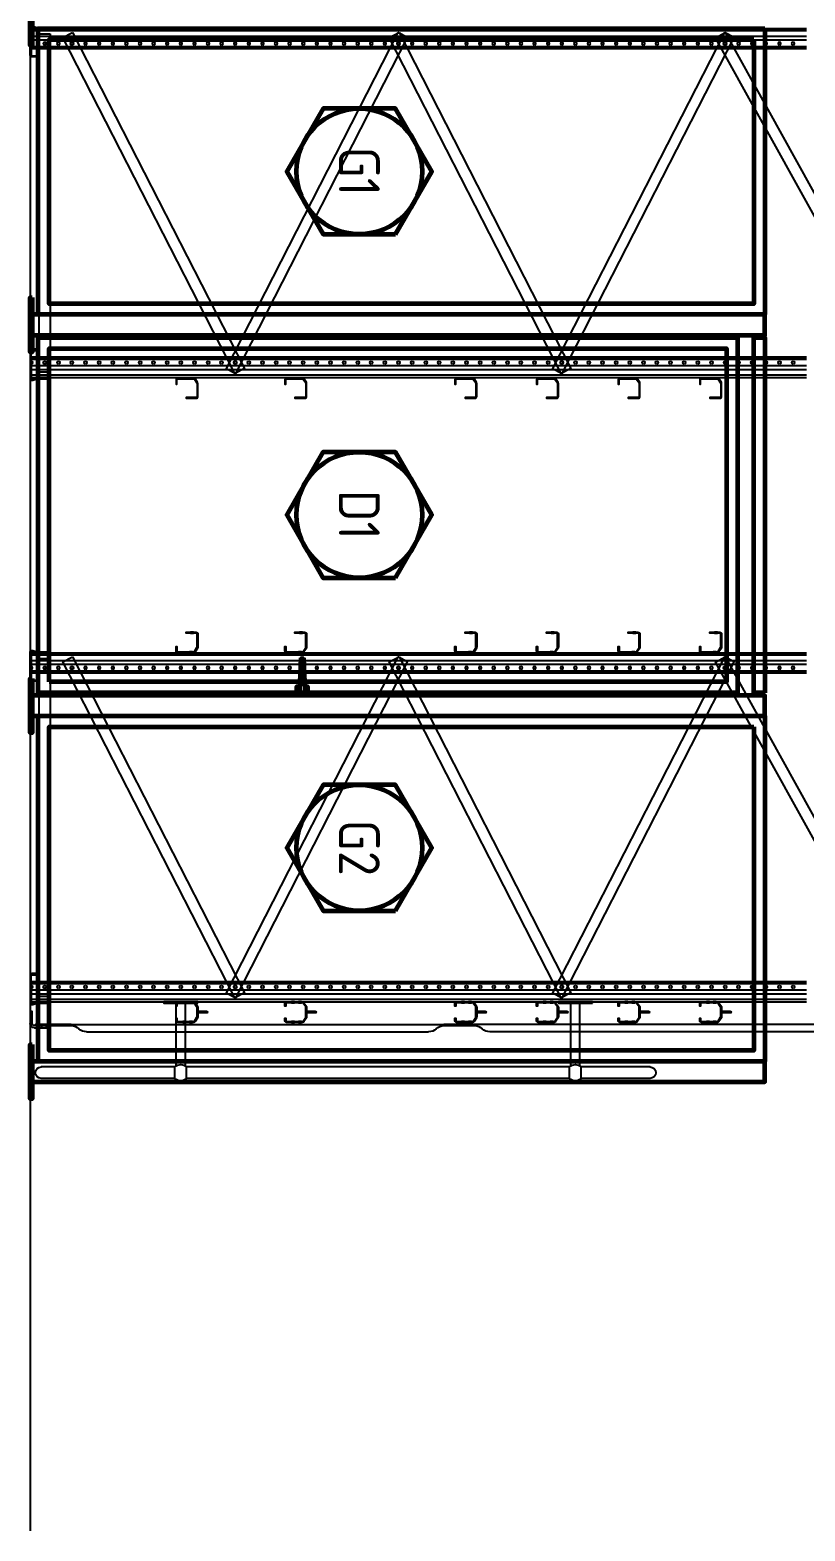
# Model space of a CAD drawing. Header units: millimetres. Extents: x -511490 to -68792, y -77452 to 318982.
# Drawn here: x -511490 to -508642, y -998 to 4520 of the extents above; entities that cross this region are included whole.
import ezdxf

# ---------------------------------------------------------------- set-up
doc = ezdxf.new("R2010")
doc.units = ezdxf.units.MM
for name, color, linetype, lineweight in [('Dims', 7, 'Continuous', 50), ('Fencing', 62, 'Continuous', 60), ('Multishuttle Phantom', 8, 'Continuous', 25)]:
    doc.layers.add(name, color=color, linetype=linetype, lineweight=lineweight)
doc.layers.add('P05529 MS Rack Elevation$0$Racking', color=8, linetype='Continuous')
doc.styles.get("Standard").update_dxf_attribs({"font": 'ISOCP.SHX'})

# ---------------------------------------------------------------- blocks, each defined once
blk = doc.blocks.new('Fence Ground Floor Maint End')
at = {"layer": 'Fencing'}
for p, q in [((-510495, 2212.1), (-510500, 2092.4)), ((-510485, 2212.1), (-510480, 2092.4))]:
    blk.add_line(p, q, dxfattribs=at)
for points in [[(-511482, 4662.5), (-511482, 4462.5), (-511490, 4462.5), (-511490, 4662.5)], [(-508790, 4525), (-508790, 3473.5), (-511460, 3473.5), (-511460, 4525)], [(-508830, 4485), (-508830, 3513.5), (-511420, 3513.5), (-511420, 4485)], [(-510146.7, 3768.8), (-510013.3, 3999.8), (-510146.7, 4230.8), (-510413.4, 4230.8), (-510546.8, 3999.8), (-510413.4, 3768.8)], [(-511482.2, 3536), (-511482.2, 3336), (-511490.2, 3336), (-511490.2, 3536)], [(-511460, 2083.5), (-511460, 3389.7), (-508890, 3389.7), (-508890, 2083.5)], [(-508790, 2083.5), (-508830, 2083.5), (-508830, 3389.7), (-508790, 3389.7)], [(-511420, 2123.5), (-511420, 3348.5), (-508930, 3348.5), (-508930, 2123.5)], [(-510146.8, 2506.4), (-510013.5, 2737.3), (-510146.8, 2968.3), (-510413.6, 2968.3), (-510546.9, 2737.3), (-510413.6, 2506.4)], [(-511482, 2136), (-511482, 1936), (-511490, 1936), (-511490, 2136)], [(-508790, 1998.5), (-508790, 728.5), (-511460, 728.5), (-511460, 1998.5)], [(-508830, 1958.5), (-508830, 768.5), (-511420, 768.5), (-511420, 1958.5)], [(-510146.7, 1282.5), (-510013.3, 1513.5), (-510146.7, 1744.5), (-510413.4, 1744.5), (-510546.8, 1513.5), (-510413.4, 1282.5)], [(-511482, 791), (-511482, 591), (-511490, 591), (-511490, 791)]]:
    blk.add_lwpolyline(points, close=True, dxfattribs=at)
for points in [[(-511482, 3398.5), (-508790, 3398.5), (-508790, 3473.5), (-511482, 3473.5)], [(-510480.6, 2106.9), (-510470, 2106.9), (-510470, 2076.9), (-510510, 2076.9), (-510510, 2106.9), (-510499.4, 2106.9)], [(-511482, 1998.5), (-508790, 1998.5), (-508790, 2073.5), (-511482, 2073.5)], [(-511482, 653.5), (-508790, 653.5), (-508790, 728.5), (-511482, 728.5)]]:
    blk.add_lwpolyline(points, dxfattribs=at)
for centre in [(-510280, 3999.8), (-510280.2, 2737.3), (-510280, 1513.5)]:
    blk.add_circle(centre, 231, dxfattribs=at)
for centre, radius, start, end in [((-510490, 2204.9), 5, 2.388, 177.612), ((-510490, 2091.9), 10, 177.612, 2.388)]:
    blk.add_arc(centre, radius, start, end, dxfattribs=at)
at = {"layer": 'Fencing', "char_height": 150, "attachment_point": 5, "rotation": 270}
for s, insert in [('G1', (-510280, 3999.8)), ('D1', (-510280.2, 2737.3)), ('G2', (-510280, 1513.5))]:
    blk.add_mtext_dynamic_manual_height_columns(s, width=413.257, gutter_width=12.5, heights=[0], dxfattribs=dict(at, insert=insert))
blk = doc.blocks.new('*U30')
for points in [[(15971, 19, 0.414214), (15965, 25), (15916.1, 25, 0.142766), (15912.9, 24.1), (15898.8, 15.1, 0.256291), (15896, 10), (15896, -49, 0.414214), (15902, -55), (15918.6, -55), (15918.6, -52), (15902, -52, -0.414214), (15899, -49), (15899, 10, -0.256291), (15900.4, 12.5), (15914.5, 21.5, -0.142766), (15916.1, 22), (15965, 22, -0.414214), (15968, 19), (15968, -18), (15971, -18)], [(16831, 19, -0.414214), (16837, 25), (16885.9, 25, -0.142766), (16889.1, 24.1), (16903.2, 15.1, -0.256291), (16906, 10), (16906, -49, -0.414214), (16900, -55), (16883.4, -55), (16883.4, -52), (16900, -52, 0.414214), (16903, -49), (16903, 10, 0.256291), (16901.6, 12.5), (16887.5, 21.5, 0.142766), (16885.9, 22), (16837, 22, 0.414214), (16834, 19), (16834, -18), (16831, -18)], [(18196, -52), (18205.4, -52), (18205.4, -55), (18196, -55, -0.414214), (18190, -49), (18190, 10, -0.256291), (18192.8, 15.1), (18206.9, 24.1, -0.142766), (18210.1, 25), (18244.9, 25, -0.142766), (18248.1, 24.1), (18262.2, 15.1, -0.256291), (18265, 10), (18265, -49, -0.414214), (18259, -55), (18249.6, -55), (18249.6, -52), (18259, -52, 0.414214), (18262, -49), (18262, 10, 0.256291), (18260.6, 12.5), (18246.5, 21.5, 0.142766), (18244.9, 22), (18210.1, 22, 0.142766), (18208.5, 21.5), (18194.4, 12.5, 0.256291), (18193, 10), (18193, -49, 0.414214)]]:
    blk.add_lwpolyline(points, format="xyb", close=True)
for points in [[(15896, 5.5), (15899, 5.5), (15899, -5.5), (15896, -5.5)], [(15968, 9.5), (15971, 9.5), (15971, -1.5), (15968, -1.5)], [(16834, 9.5), (16831, 9.5), (16831, -1.5), (16834, -1.5)], [(16906, 5.5), (16903, 5.5), (16903, -5.5), (16906, -5.5)], [(18193, 5.5), (18190, 5.5), (18190, -5.5), (18193, -5.5)], [(18233, 25), (18222, 25), (18222, 22), (18233, 22)], [(18265, 5.5), (18262, 5.5), (18262, -5.5), (18265, -5.5)], [(18193, -19.5), (18190, -19.5), (18190, -30.5), (18193, -30.5)], [(18265, -19.5), (18262, -19.5), (18262, -30.5), (18265, -30.5)]]:
    blk.add_lwpolyline(points, close=True)
blk = doc.blocks.new('*U42')
for p, q in [((0, 3084.5), (4, 3084.5)), ((0, 3073.5), (4, 3073.5)), ((4, 2965.1), (4, 1596.3)), ((-22.9, 2909.1), (-22.9, 1652.4)), ((0, 1545.2), (4, 1545.2)), ((0, 1534.2), (4, 1534.2)), ((4, 113.9), (4, 1483.2)), ((-22.9, 169.9), (-22.9, 1427.1)), ((0, 5.5), (4, 5.5)), ((0, -5.5), (4, -5.5))]:
    blk.add_line(p, q)
for points in [[(4, 2965.1), (4, 3097.1), (0, 3097.1), (0, 2965.1), (4, 2965.1)], [(4, 113.9), (4, -18.1), (0, -18.1), (0, 113.9), (4, 113.9)]]:
    blk.add_lwpolyline(points)
blk.add_lwpolyline([(4, 1483.2), (0, 1483.2), (0, 1596.3), (4, 1596.3)], close=True)
for centre, start, end in [((17.1, 2909.1), 135.5409, 180), ((-40, 2965.1), 315.5409, 0), ((17.1, 1652.4), 180, 224.4591), ((-40, 1596.3), 0, 44.4591), ((17.1, 1427.1), 135.5409, 180), ((-40, 1483.2), 315.5409, 0), ((17.1, 169.9), 180, 224.4591), ((-40, 113.9), 0, 44.4591)]:
    blk.add_arc(centre, 40, start, end)
blk = doc.blocks.new('P05529 MS Rack Elevation$0$BRACE BASEPLATE SIDE')
for points in [[(-33, 16), (-33, 60), (-25, 60), (-25, 16)], [(-17, 8), (27, 8), (27, 0), (-17, 0)]]:
    blk.add_lwpolyline(points)
for points in [[(-33, 43.5), (-25, 43.5), (-25, 31.5), (-33, 31.5)], [(-9, 8), (9, 8), (9, 0), (-9, 0)]]:
    blk.add_lwpolyline(points, close=True)
for radius in [16, 8]:
    blk.add_arc((-17, 16), radius, 180, 270)
blk = doc.blocks.new('P05529 MS Rack Elevation$0$Xref MS Rack Section$0$chain-link fence sect')
at = {"color": 0}
for p, q in [((797266.6, 402733.3, 0), (797266.6, 402480, 0)), ((797309, 402733.3, 0), (797309, 402480)), ((797266.6, 402437.5, 0), (797266.6, 401029.8, 0)), ((797309, 402437.5), (797309, 401029.8, 0)), ((797312.6, 402475.6, 0), (797542.8, 402475.6)), ((797312.6, 402441.9, 0), (797542.8, 402441.9)), ((797312.6, 401025.4, 0), (797542.8, 401025.4, 0)), ((797266.6, 400987.3, 0), (797266.6, 400495.7, 0)), ((797309, 400987.3, 0), (797309, 400495.7, 0)), ((797312.6, 400991.7, 0), (797542.8, 400991.7, 0))]:
    blk.add_line(p, q, dxfattribs=at)
for p, q in [((797266.6, 402480, 0), (797309, 402480)), ((797266.6, 402437.5, 0), (797309, 402437.5)), ((797266.6, 401029.8, 0), (797309, 401029.8, 0)), ((797266.6, 400987.3, 0), (797309, 400987.3, 0))]:
    blk.add_line(p, q)
at = {"elevation": 0}
for points in [[(797542.8, 402521.2), (797547.8, 402521.2), (797547.8, 402396.2), (797542.8, 402396.2)], [(797542.8, 402502.2), (797547.8, 402502.2), (797547.8, 402490.2), (797542.8, 402490.2)], [(797542.8, 402415.2), (797547.8, 402415.2), (797547.8, 402427.2), (797542.8, 402427.2)], [(797542.8, 401071), (797547.8, 401071), (797547.8, 400946), (797542.8, 400946)], [(797542.8, 401052), (797547.8, 401052), (797547.8, 401040), (797542.8, 401040)], [(797542.8, 400965), (797547.8, 400965), (797547.8, 400977), (797542.8, 400977)]]:
    blk.add_lwpolyline(points, close=True, dxfattribs=at)
for centre, start, end in [((797287.8, 402733.3, 0), 0, 180), ((797287.8, 400495.7, 0), 180, 0)]:
    blk.add_arc(centre, 21.2, start, end)
at = {"color": 0}
for centre, start, end in [((797287.8, 402458.7, 0), 134.9643, 225.0357), ((797287.8, 402458.7, 0), 314.9643, 45.0357), ((797287.8, 401008.5, 0), 134.9643, 225.0357), ((797287.8, 401008.5, 0), 314.9643, 45.0357)]:
    blk.add_arc(centre, 30, start, end, dxfattribs=at)
blk = doc.blocks.new('P05529 MS Rack Elevation$0$Backstops')
at = {"layer": 'P05529 MS Rack Elevation$0$Racking'}
blk.add_lwpolyline([(0, -18261.85), (31.85, -18261.85, -1), (31.85, -18268.15), (0, -18268.15)], format="xyb", dxfattribs=at)
blk = doc.blocks.new('P05529 MS Rack Elevation$1$BRACE BASEPLATE SIDE')
for points in [[(-33, 16), (-33, 60), (-25, 60), (-25, 16)], [(-17, 8), (27, 8), (27, 0), (-17, 0)]]:
    blk.add_lwpolyline(points)
for points in [[(-33, 43.5), (-25, 43.5), (-25, 31.5), (-33, 31.5)], [(-9, 8), (9, 8), (9, 0), (-9, 0)]]:
    blk.add_lwpolyline(points, close=True)
for radius in [16, 8]:
    blk.add_arc((-17, 16), radius, 180, 270)
blk = doc.blocks.new('P05529 MS Rack Elevation$1$Xref MS Rack Section$0$chain-link fence sect')
at = {"color": 0}
for p, q in [((797266.6, 402733.3, 0), (797266.6, 402480, 0)), ((797309, 402733.3, 0), (797309, 402480)), ((797266.6, 402437.5, 0), (797266.6, 401029.8, 0)), ((797309, 402437.5), (797309, 401029.8, 0)), ((797312.6, 402475.6, 0), (797542.8, 402475.6)), ((797312.6, 402441.9, 0), (797542.8, 402441.9)), ((797312.6, 401025.4, 0), (797542.8, 401025.4, 0)), ((797266.6, 400987.3, 0), (797266.6, 400495.7, 0)), ((797309, 400987.3, 0), (797309, 400495.7, 0)), ((797312.6, 400991.7, 0), (797542.8, 400991.7, 0))]:
    blk.add_line(p, q, dxfattribs=at)
for p, q in [((797266.6, 402480, 0), (797309, 402480)), ((797266.6, 402437.5, 0), (797309, 402437.5)), ((797266.6, 401029.8, 0), (797309, 401029.8, 0)), ((797266.6, 400987.3, 0), (797309, 400987.3, 0))]:
    blk.add_line(p, q)
at = {"elevation": 0}
for points in [[(797542.8, 402521.2), (797547.8, 402521.2), (797547.8, 402396.2), (797542.8, 402396.2)], [(797542.8, 402502.2), (797547.8, 402502.2), (797547.8, 402490.2), (797542.8, 402490.2)], [(797542.8, 402415.2), (797547.8, 402415.2), (797547.8, 402427.2), (797542.8, 402427.2)], [(797542.8, 401071), (797547.8, 401071), (797547.8, 400946), (797542.8, 400946)], [(797542.8, 401052), (797547.8, 401052), (797547.8, 401040), (797542.8, 401040)], [(797542.8, 400965), (797547.8, 400965), (797547.8, 400977), (797542.8, 400977)]]:
    blk.add_lwpolyline(points, close=True, dxfattribs=at)
for centre, start, end in [((797287.8, 402733.3, 0), 0, 180), ((797287.8, 400495.7, 0), 180, 0)]:
    blk.add_arc(centre, 21.2, start, end)
at = {"color": 0}
for centre, start, end in [((797287.8, 402458.7, 0), 134.9643, 225.0357), ((797287.8, 402458.7, 0), 314.9643, 45.0357), ((797287.8, 401008.5, 0), 134.9643, 225.0357), ((797287.8, 401008.5, 0), 314.9643, 45.0357)]:
    blk.add_arc(centre, 30, start, end, dxfattribs=at)
blk = doc.blocks.new('*U48')
blk.add_lwpolyline([(104, 4, -0.414214), (96, -4), (-1.3, -4, -0.513809), (-8.9, 6.6), (-4.2, 20.4, 0.082118), (-4, 21.7), (-4, 56), (0, 56), (0, 21.7, -0.082118), (-0.4, 19.1), (-5.1, 5.3, 0.513809), (-1.3, 0), (0, 0), (96, 0, 0.414214), (100, 4), (100, 26), (104, 26)], format="xyb", close=True)
for points in [[(-4, 43.5), (0, 43.5), (0, 31.5), (-4, 31.5)], [(16, 0), (34, 0), (34, -4), (16, -4)]]:
    blk.add_lwpolyline(points, close=True)
blk = doc.blocks.new('*U55')
blk.add_lwpolyline([(-35, 20), (1208, 20), (1208, -20), (-35, -20)], close=True)
for centre in [(0, 0), (1173, 0)]:
    blk.add_circle(centre, 5.5)
blk = doc.blocks.new('*U59')
for p, q in [((0, 2800), (0, 2850)), ((8.4, 2850), (8.4, 2800)), ((28.65, 2850), (28.65, 2800)), ((43.13, 2850), (43.13, 2800)), ((67.1, 2850), (67.1, 2800)), ((72.1, 2850), (72.1, 2800)), ((74.5, 2850), (74.5, 2800)), ((0, 2750), (0, 2800)), ((8.4, 2800), (8.4, 2750)), ((28.65, 2800), (28.65, 2750)), ((43.13, 2800), (43.13, 2750)), ((67.1, 2800), (67.1, 2750)), ((72.1, 2800), (72.1, 2750)), ((74.5, 2800), (74.5, 2750)), ((0, 2700), (0, 2750)), ((8.4, 2750), (8.4, 2700)), ((28.65, 2750), (28.65, 2700)), ((43.13, 2750), (43.13, 2700)), ((67.1, 2750), (67.1, 2700)), ((72.1, 2750), (72.1, 2700)), ((74.5, 2750), (74.5, 2700)), ((0, 2650), (0, 2700)), ((0, 2600), (0, 2650)), ((8.4, 2700), (8.4, 2650)), ((8.4, 2650), (8.4, 2600)), ((28.65, 2700), (28.65, 2650)), ((28.65, 2650), (28.65, 2600)), ((43.13, 2700), (43.13, 2650)), ((43.13, 2650), (43.13, 2600)), ((67.1, 2700), (67.1, 2650)), ((67.1, 2650), (67.1, 2600)), ((72.1, 2700), (72.1, 2650)), ((72.1, 2650), (72.1, 2600)), ((74.5, 2700), (74.5, 2650)), ((74.5, 2650), (74.5, 2600)), ((0, 2550), (0, 2600)), ((8.4, 2600), (8.4, 2550)), ((28.65, 2600), (28.65, 2550)), ((43.13, 2600), (43.13, 2550)), ((67.1, 2600), (67.1, 2550)), ((72.1, 2600), (72.1, 2550)), ((74.5, 2600), (74.5, 2550)), ((0, 2500), (0, 2550)), ((8.4, 2550), (8.4, 2500)), ((28.65, 2550), (28.65, 2500)), ((43.13, 2550), (43.13, 2500)), ((67.1, 2550), (67.1, 2500)), ((72.1, 2550), (72.1, 2500)), ((74.5, 2550), (74.5, 2500)), ((0, 2450), (0, 2500)), ((8.4, 2500), (8.4, 2450)), ((28.65, 2500), (28.65, 2450)), ((43.13, 2500), (43.13, 2450)), ((67.1, 2500), (67.1, 2450)), ((72.1, 2500), (72.1, 2450)), ((74.5, 2500), (74.5, 2450)), ((0, 2400), (0, 2450)), ((8.4, 2450), (8.4, 2400)), ((28.65, 2450), (28.65, 2400)), ((43.13, 2450), (43.13, 2400)), ((67.1, 2450), (67.1, 2400)), ((72.1, 2450), (72.1, 2400)), ((74.5, 2450), (74.5, 2400)), ((0, 2350), (0, 2400)), ((8.4, 2400), (8.4, 2350)), ((28.65, 2400), (28.65, 2350)), ((43.13, 2400), (43.13, 2350)), ((67.1, 2400), (67.1, 2350)), ((72.1, 2400), (72.1, 2350)), ((74.5, 2400), (74.5, 2350)), ((0, 2300), (0, 2350)), ((8.4, 2350), (8.4, 2300)), ((28.65, 2350), (28.65, 2300)), ((43.13, 2350), (43.13, 2300)), ((67.1, 2350), (67.1, 2300)), ((72.1, 2350), (72.1, 2300)), ((74.5, 2350), (74.5, 2300)), ((0, 2250), (0, 2300)), ((8.4, 2300), (8.4, 2250)), ((28.65, 2300), (28.65, 2250)), ((43.13, 2300), (43.13, 2250)), ((67.1, 2300), (67.1, 2250)), ((72.1, 2300), (72.1, 2250)), ((74.5, 2300), (74.5, 2250)), ((0, 2200), (0, 2250)), ((8.4, 2250), (8.4, 2200)), ((28.65, 2250), (28.65, 2200)), ((43.13, 2250), (43.13, 2200)), ((67.1, 2250), (67.1, 2200)), ((72.1, 2250), (72.1, 2200)), ((74.5, 2250), (74.5, 2200)), ((0, 2150), (0, 2200)), ((8.4, 2200), (8.4, 2150)), ((28.65, 2200), (28.65, 2150)), ((43.13, 2200), (43.13, 2150)), ((67.1, 2200), (67.1, 2150)), ((72.1, 2200), (72.1, 2150)), ((74.5, 2200), (74.5, 2150)), ((0, 2100), (0, 2150)), ((0, 2050), (0, 2100)), ((8.4, 2150), (8.4, 2100)), ((8.4, 2100), (8.4, 2050)), ((28.65, 2150), (28.65, 2100)), ((28.65, 2100), (28.65, 2050)), ((43.13, 2150), (43.13, 2100)), ((43.13, 2100), (43.13, 2050)), ((67.1, 2150), (67.1, 2100)), ((67.1, 2100), (67.1, 2050)), ((72.1, 2150), (72.1, 2100)), ((72.1, 2100), (72.1, 2050)), ((74.5, 2150), (74.5, 2100)), ((74.5, 2100), (74.5, 2050)), ((0, 2000), (0, 2050)), ((8.4, 2050), (8.4, 2000)), ((28.65, 2050), (28.65, 2000)), ((43.13, 2050), (43.13, 2000)), ((67.1, 2050), (67.1, 2000)), ((72.1, 2050), (72.1, 2000)), ((74.5, 2050), (74.5, 2000)), ((0, 1950), (0, 2000)), ((8.4, 2000), (8.4, 1950)), ((28.65, 2000), (28.65, 1950)), ((43.13, 2000), (43.13, 1950)), ((67.1, 2000), (67.1, 1950)), ((72.1, 2000), (72.1, 1950)), ((74.5, 2000), (74.5, 1950)), ((0, 1900), (0, 1950)), ((8.4, 1950), (8.4, 1900)), ((28.65, 1950), (28.65, 1900)), ((43.13, 1950), (43.13, 1900)), ((67.1, 1950), (67.1, 1900)), ((72.1, 1950), (72.1, 1900)), ((74.5, 1950), (74.5, 1900)), ((0, 1850), (0, 1900)), ((8.4, 1900), (8.4, 1850)), ((28.65, 1900), (28.65, 1850)), ((43.13, 1900), (43.13, 1850)), ((67.1, 1900), (67.1, 1850)), ((72.1, 1900), (72.1, 1850)), ((74.5, 1900), (74.5, 1850)), ((0, 1800), (0, 1850)), ((8.4, 1850), (8.4, 1800)), ((28.65, 1850), (28.65, 1800)), ((43.13, 1850), (43.13, 1800)), ((67.1, 1850), (67.1, 1800)), ((72.1, 1850), (72.1, 1800)), ((74.5, 1850), (74.5, 1800)), ((0, 1750), (0, 1800)), ((8.4, 1800), (8.4, 1750)), ((28.65, 1800), (28.65, 1750)), ((43.13, 1800), (43.13, 1750)), ((67.1, 1800), (67.1, 1750)), ((72.1, 1800), (72.1, 1750)), ((74.5, 1800), (74.5, 1750)), ((0, 1700), (0, 1750)), ((8.4, 1750), (8.4, 1700)), ((28.65, 1750), (28.65, 1700)), ((43.13, 1750), (43.13, 1700)), ((67.1, 1750), (67.1, 1700)), ((72.1, 1750), (72.1, 1700)), ((74.5, 1750), (74.5, 1700)), ((0, 1650), (0, 1700)), ((8.4, 1700), (8.4, 1650)), ((28.65, 1700), (28.65, 1650)), ((43.13, 1700), (43.13, 1650)), ((67.1, 1700), (67.1, 1650)), ((72.1, 1700), (72.1, 1650)), ((74.5, 1700), (74.5, 1650)), ((0, 1600), (0, 1650)), ((8.4, 1650), (8.4, 1600)), ((28.65, 1650), (28.65, 1600)), ((43.13, 1650), (43.13, 1600)), ((67.1, 1650), (67.1, 1600)), ((72.1, 1650), (72.1, 1600)), ((74.5, 1650), (74.5, 1600)), ((0, 1550), (0, 1600)), ((0, 1500), (0, 1550)), ((8.4, 1600), (8.4, 1550)), ((8.4, 1550), (8.4, 1500)), ((28.65, 1600), (28.65, 1550)), ((28.65, 1550), (28.65, 1500)), ((43.13, 1600), (43.13, 1550)), ((43.13, 1550), (43.13, 1500)), ((67.1, 1600), (67.1, 1550)), ((67.1, 1550), (67.1, 1500)), ((72.1, 1600), (72.1, 1550)), ((72.1, 1550), (72.1, 1500)), ((74.5, 1600), (74.5, 1550)), ((74.5, 1550), (74.5, 1500)), ((0, 1450), (0, 1500)), ((8.4, 1500), (8.4, 1450)), ((28.65, 1500), (28.65, 1450)), ((43.13, 1500), (43.13, 1450)), ((67.1, 1500), (67.1, 1450)), ((72.1, 1500), (72.1, 1450)), ((74.5, 1500), (74.5, 1450)), ((0, 1400), (0, 1450)), ((8.4, 1450), (8.4, 1400)), ((28.65, 1450), (28.65, 1400)), ((43.13, 1450), (43.13, 1400)), ((67.1, 1450), (67.1, 1400)), ((72.1, 1450), (72.1, 1400)), ((74.5, 1450), (74.5, 1400)), ((0, 1350), (0, 1400)), ((8.4, 1400), (8.4, 1350)), ((28.65, 1400), (28.65, 1350)), ((43.13, 1400), (43.13, 1350)), ((67.1, 1400), (67.1, 1350)), ((72.1, 1400), (72.1, 1350)), ((74.5, 1400), (74.5, 1350)), ((0, 1300), (0, 1350)), ((8.4, 1350), (8.4, 1300)), ((28.65, 1350), (28.65, 1300)), ((43.13, 1350), (43.13, 1300)), ((67.1, 1350), (67.1, 1300)), ((72.1, 1350), (72.1, 1300)), ((74.5, 1350), (74.5, 1300)), ((0, 1250), (0, 1300)), ((8.4, 1300), (8.4, 1250)), ((28.65, 1300), (28.65, 1250)), ((43.13, 1300), (43.13, 1250)), ((67.1, 1300), (67.1, 1250)), ((72.1, 1300), (72.1, 1250)), ((74.5, 1300), (74.5, 1250)), ((0, 1200), (0, 1250)), ((8.4, 1250), (8.4, 1200)), ((28.65, 1250), (28.65, 1200)), ((43.13, 1250), (43.13, 1200)), ((67.1, 1250), (67.1, 1200)), ((72.1, 1250), (72.1, 1200)), ((74.5, 1250), (74.5, 1200)), ((0, 1150), (0, 1200)), ((8.4, 1200), (8.4, 1150)), ((28.65, 1200), (28.65, 1150)), ((43.13, 1200), (43.13, 1150)), ((67.1, 1200), (67.1, 1150)), ((72.1, 1200), (72.1, 1150)), ((74.5, 1200), (74.5, 1150)), ((0, 1100), (0, 1150)), ((8.4, 1150), (8.4, 1100)), ((28.65, 1150), (28.65, 1100)), ((43.13, 1150), (43.13, 1100)), ((67.1, 1150), (67.1, 1100)), ((72.1, 1150), (72.1, 1100)), ((74.5, 1150), (74.5, 1100)), ((0, 1050), (0, 1100)), ((0, 1000), (0, 1050)), ((8.4, 1100), (8.4, 1050)), ((8.4, 1050), (8.4, 1000)), ((28.65, 1100), (28.65, 1050)), ((28.65, 1050), (28.65, 1000)), ((43.13, 1100), (43.13, 1050)), ((43.13, 1050), (43.13, 1000)), ((67.1, 1100), (67.1, 1050)), ((67.1, 1050), (67.1, 1000)), ((72.1, 1100), (72.1, 1050)), ((72.1, 1050), (72.1, 1000)), ((74.5, 1100), (74.5, 1050)), ((74.5, 1050), (74.5, 1000)), ((0, 950), (0, 1000)), ((8.4, 1000), (8.4, 950)), ((28.65, 1000), (28.65, 950)), ((43.13, 1000), (43.13, 950)), ((67.1, 1000), (67.1, 950)), ((72.1, 1000), (72.1, 950)), ((74.5, 1000), (74.5, 950)), ((0, 900), (0, 950)), ((8.4, 950), (8.4, 900)), ((28.65, 950), (28.65, 900)), ((43.13, 950), (43.13, 900)), ((67.1, 950), (67.1, 900)), ((72.1, 950), (72.1, 900)), ((74.5, 950), (74.5, 900)), ((0, 850), (0, 900)), ((8.4, 900), (8.4, 850)), ((28.65, 900), (28.65, 850)), ((43.13, 900), (43.13, 850)), ((67.1, 900), (67.1, 850)), ((72.1, 900), (72.1, 850)), ((74.5, 900), (74.5, 850)), ((0, 800), (0, 850)), ((8.4, 850), (8.4, 800)), ((28.65, 850), (28.65, 800)), ((43.13, 850), (43.13, 800)), ((67.1, 850), (67.1, 800)), ((72.1, 850), (72.1, 800)), ((74.5, 850), (74.5, 800)), ((0, 750), (0, 800)), ((8.4, 800), (8.4, 750)), ((28.65, 800), (28.65, 750)), ((43.13, 800), (43.13, 750)), ((67.1, 800), (67.1, 750)), ((72.1, 800), (72.1, 750)), ((74.5, 800), (74.5, 750)), ((0, 700), (0, 750)), ((8.4, 750), (8.4, 700)), ((28.65, 750), (28.65, 700)), ((43.13, 750), (43.13, 700)), ((67.1, 750), (67.1, 700)), ((72.1, 750), (72.1, 700)), ((74.5, 750), (74.5, 700)), ((0, 650), (0, 700)), ((8.4, 700), (8.4, 650)), ((28.65, 700), (28.65, 650)), ((43.13, 700), (43.13, 650)), ((67.1, 700), (67.1, 650)), ((72.1, 700), (72.1, 650)), ((74.5, 700), (74.5, 650)), ((0, 600), (0, 650)), ((8.4, 650), (8.4, 600)), ((28.65, 650), (28.65, 600)), ((43.13, 650), (43.13, 600)), ((67.1, 650), (67.1, 600)), ((72.1, 650), (72.1, 600)), ((74.5, 650), (74.5, 600)), ((0, 550), (0, 600)), ((8.4, 600), (8.4, 550)), ((28.65, 600), (28.65, 550)), ((43.13, 600), (43.13, 550)), ((67.1, 600), (67.1, 550)), ((72.1, 600), (72.1, 550)), ((74.5, 600), (74.5, 550)), ((0, 500), (0, 550)), ((0, 450), (0, 500)), ((8.4, 550), (8.4, 500)), ((8.4, 500), (8.4, 450)), ((28.65, 550), (28.65, 500)), ((28.65, 500), (28.65, 450)), ((43.13, 550), (43.13, 500)), ((43.13, 500), (43.13, 450)), ((67.1, 550), (67.1, 500)), ((67.1, 500), (67.1, 450)), ((72.1, 550), (72.1, 500)), ((72.1, 500), (72.1, 450)), ((74.5, 550), (74.5, 500)), ((74.5, 500), (74.5, 450)), ((0, 400), (0, 450)), ((8.4, 450), (8.4, 400)), ((28.65, 450), (28.65, 400)), ((43.13, 450), (43.13, 400)), ((67.1, 450), (67.1, 400)), ((72.1, 450), (72.1, 400)), ((74.5, 450), (74.5, 400)), ((0, 350), (0, 400)), ((8.4, 400), (8.4, 350)), ((28.65, 400), (28.65, 350)), ((43.13, 400), (43.13, 350)), ((67.1, 400), (67.1, 350)), ((72.1, 400), (72.1, 350)), ((74.5, 400), (74.5, 350)), ((0, 300), (0, 350)), ((8.4, 350), (8.4, 300)), ((28.65, 350), (28.65, 300)), ((43.13, 350), (43.13, 300)), ((67.1, 350), (67.1, 300)), ((72.1, 350), (72.1, 300)), ((74.5, 350), (74.5, 300)), ((0, 250), (0, 300)), ((8.4, 300), (8.4, 250)), ((28.65, 300), (28.65, 250)), ((43.13, 300), (43.13, 250)), ((67.1, 300), (67.1, 250)), ((72.1, 300), (72.1, 250)), ((74.5, 300), (74.5, 250)), ((0, 200), (0, 250)), ((8.4, 250), (8.4, 200)), ((28.65, 250), (28.65, 200)), ((43.13, 250), (43.13, 200)), ((67.1, 250), (67.1, 200)), ((72.1, 250), (72.1, 200)), ((74.5, 250), (74.5, 200)), ((0, 150), (0, 200)), ((8.4, 200), (8.4, 150)), ((28.65, 200), (28.65, 150)), ((43.13, 200), (43.13, 150)), ((67.1, 200), (67.1, 150)), ((72.1, 200), (72.1, 150)), ((74.5, 200), (74.5, 150)), ((0, 100), (0, 150)), ((8.4, 150), (8.4, 100)), ((28.65, 150), (28.65, 100)), ((43.13, 150), (43.13, 100)), ((67.1, 150), (67.1, 100)), ((72.1, 150), (72.1, 100)), ((74.5, 150), (74.5, 100)), ((0, 50), (0, 100)), ((8.4, 100), (8.4, 50)), ((28.65, 100), (28.65, 50)), ((43.13, 100), (43.13, 50)), ((67.1, 100), (67.1, 50)), ((72.1, 100), (72.1, 50)), ((74.5, 100), (74.5, 50)), ((0, 0), (0, 50)), ((49.8, 0), (0, 0)), ((8.4, 50), (8.4, 0)), ((28.65, 50), (28.65, 0)), ((43.13, 50), (43.13, 0)), ((74.5, 0), (60.2, 0)), ((67.1, 50), (67.1, 0)), ((72.1, 50), (72.1, 0)), ((74.5, 50), (74.5, 0))]:
    blk.add_line(p, q)
for points in [[(2.4, 2832), (0, 2832), (0, 2843), (2.4, 2843)], [(2.4, 2807), (0, 2807), (0, 2818), (2.4, 2818)], [(2.4, 2782), (0, 2782), (0, 2793), (2.4, 2793)], [(2.4, 2757), (0, 2757), (0, 2768), (2.4, 2768)], [(2.4, 2732), (0, 2732), (0, 2743), (2.4, 2743)], [(2.4, 2707), (0, 2707), (0, 2718), (2.4, 2718)], [(2.4, 2682), (0, 2682), (0, 2693), (2.4, 2693)], [(2.4, 2657), (0, 2657), (0, 2668), (2.4, 2668)], [(2.4, 2632), (0, 2632), (0, 2643), (2.4, 2643)], [(2.4, 2607), (0, 2607), (0, 2618), (2.4, 2618)], [(2.4, 2582), (0, 2582), (0, 2593), (2.4, 2593)], [(2.4, 2557), (0, 2557), (0, 2568), (2.4, 2568)], [(2.4, 2532), (0, 2532), (0, 2543), (2.4, 2543)], [(2.4, 2507), (0, 2507), (0, 2518), (2.4, 2518)], [(2.4, 2482), (0, 2482), (0, 2493), (2.4, 2493)], [(2.4, 2457), (0, 2457), (0, 2468), (2.4, 2468)], [(2.4, 2432), (0, 2432), (0, 2443), (2.4, 2443)], [(2.4, 2407), (0, 2407), (0, 2418), (2.4, 2418)], [(2.4, 2382), (0, 2382), (0, 2393), (2.4, 2393)], [(2.4, 2357), (0, 2357), (0, 2368), (2.4, 2368)], [(2.4, 2332), (0, 2332), (0, 2343), (2.4, 2343)], [(2.4, 2307), (0, 2307), (0, 2318), (2.4, 2318)], [(2.4, 2282), (0, 2282), (0, 2293), (2.4, 2293)], [(2.4, 2257), (0, 2257), (0, 2268), (2.4, 2268)], [(2.4, 2232), (0, 2232), (0, 2243), (2.4, 2243)], [(2.4, 2207), (0, 2207), (0, 2218), (2.4, 2218)], [(2.4, 2182), (0, 2182), (0, 2193), (2.4, 2193)], [(2.4, 2157), (0, 2157), (0, 2168), (2.4, 2168)], [(2.4, 2132), (0, 2132), (0, 2143), (2.4, 2143)], [(2.4, 2107), (0, 2107), (0, 2118), (2.4, 2118)], [(2.4, 2082), (0, 2082), (0, 2093), (2.4, 2093)], [(2.4, 2057), (0, 2057), (0, 2068), (2.4, 2068)], [(2.4, 2032), (0, 2032), (0, 2043), (2.4, 2043)], [(2.4, 2007), (0, 2007), (0, 2018), (2.4, 2018)], [(2.4, 1982), (0, 1982), (0, 1993), (2.4, 1993)], [(2.4, 1957), (0, 1957), (0, 1968), (2.4, 1968)], [(2.4, 1932), (0, 1932), (0, 1943), (2.4, 1943)], [(2.4, 1907), (0, 1907), (0, 1918), (2.4, 1918)], [(2.4, 1882), (0, 1882), (0, 1893), (2.4, 1893)], [(2.4, 1857), (0, 1857), (0, 1868), (2.4, 1868)], [(2.4, 1832), (0, 1832), (0, 1843), (2.4, 1843)], [(2.4, 1807), (0, 1807), (0, 1818), (2.4, 1818)], [(2.4, 1782), (0, 1782), (0, 1793), (2.4, 1793)], [(2.4, 1757), (0, 1757), (0, 1768), (2.4, 1768)], [(2.4, 1732), (0, 1732), (0, 1743), (2.4, 1743)], [(2.4, 1707), (0, 1707), (0, 1718), (2.4, 1718)], [(2.4, 1682), (0, 1682), (0, 1693), (2.4, 1693)], [(2.4, 1657), (0, 1657), (0, 1668), (2.4, 1668)], [(2.4, 1632), (0, 1632), (0, 1643), (2.4, 1643)], [(2.4, 1607), (0, 1607), (0, 1618), (2.4, 1618)], [(2.4, 1582), (0, 1582), (0, 1593), (2.4, 1593)], [(2.4, 1557), (0, 1557), (0, 1568), (2.4, 1568)], [(2.4, 1532), (0, 1532), (0, 1543), (2.4, 1543)], [(2.4, 1507), (0, 1507), (0, 1518), (2.4, 1518)], [(2.4, 1482), (0, 1482), (0, 1493), (2.4, 1493)], [(2.4, 1457), (0, 1457), (0, 1468), (2.4, 1468)], [(2.4, 1432), (0, 1432), (0, 1443), (2.4, 1443)], [(2.4, 1407), (0, 1407), (0, 1418), (2.4, 1418)], [(2.4, 1382), (0, 1382), (0, 1393), (2.4, 1393)], [(2.4, 1357), (0, 1357), (0, 1368), (2.4, 1368)], [(2.4, 1332), (0, 1332), (0, 1343), (2.4, 1343)], [(2.4, 1307), (0, 1307), (0, 1318), (2.4, 1318)], [(2.4, 1282), (0, 1282), (0, 1293), (2.4, 1293)], [(2.4, 1257), (0, 1257), (0, 1268), (2.4, 1268)], [(2.4, 1232), (0, 1232), (0, 1243), (2.4, 1243)], [(2.4, 1207), (0, 1207), (0, 1218), (2.4, 1218)], [(2.4, 1182), (0, 1182), (0, 1193), (2.4, 1193)], [(2.4, 1157), (0, 1157), (0, 1168), (2.4, 1168)], [(2.4, 1132), (0, 1132), (0, 1143), (2.4, 1143)], [(2.4, 1107), (0, 1107), (0, 1118), (2.4, 1118)], [(2.4, 1082), (0, 1082), (0, 1093), (2.4, 1093)], [(2.4, 1057), (0, 1057), (0, 1068), (2.4, 1068)], [(2.4, 1032), (0, 1032), (0, 1043), (2.4, 1043)], [(2.4, 1007), (0, 1007), (0, 1018), (2.4, 1018)], [(2.4, 982), (0, 982), (0, 993), (2.4, 993)], [(2.4, 957), (0, 957), (0, 968), (2.4, 968)], [(2.4, 932), (0, 932), (0, 943), (2.4, 943)], [(2.4, 907), (0, 907), (0, 918), (2.4, 918)], [(2.4, 882), (0, 882), (0, 893), (2.4, 893)], [(2.4, 857), (0, 857), (0, 868), (2.4, 868)], [(2.4, 832), (0, 832), (0, 843), (2.4, 843)], [(2.4, 807), (0, 807), (0, 818), (2.4, 818)], [(2.4, 782), (0, 782), (0, 793), (2.4, 793)], [(2.4, 757), (0, 757), (0, 768), (2.4, 768)], [(2.4, 732), (0, 732), (0, 743), (2.4, 743)], [(2.4, 707), (0, 707), (0, 718), (2.4, 718)], [(2.4, 682), (0, 682), (0, 693), (2.4, 693)], [(2.4, 657), (0, 657), (0, 668), (2.4, 668)], [(2.4, 632), (0, 632), (0, 643), (2.4, 643)], [(2.4, 607), (0, 607), (0, 618), (2.4, 618)], [(2.4, 582), (0, 582), (0, 593), (2.4, 593)], [(2.4, 557), (0, 557), (0, 568), (2.4, 568)], [(2.4, 532), (0, 532), (0, 543), (2.4, 543)], [(2.4, 507), (0, 507), (0, 518), (2.4, 518)], [(2.4, 482), (0, 482), (0, 493), (2.4, 493)], [(2.4, 457), (0, 457), (0, 468), (2.4, 468)], [(2.4, 432), (0, 432), (0, 443), (2.4, 443)], [(2.4, 407), (0, 407), (0, 418), (2.4, 418)], [(2.4, 382), (0, 382), (0, 393), (2.4, 393)], [(2.4, 357), (0, 357), (0, 368), (2.4, 368)], [(2.4, 332), (0, 332), (0, 343), (2.4, 343)], [(2.4, 307), (0, 307), (0, 318), (2.4, 318)], [(2.4, 282), (0, 282), (0, 293), (2.4, 293)], [(2.4, 257), (0, 257), (0, 268), (2.4, 268)], [(2.4, 232), (0, 232), (0, 243), (2.4, 243)], [(2.4, 207), (0, 207), (0, 218), (2.4, 218)], [(2.4, 182), (0, 182), (0, 193), (2.4, 193)], [(2.4, 157), (0, 157), (0, 168), (2.4, 168)], [(2.4, 132), (0, 132), (0, 143), (2.4, 143)], [(2.4, 107), (0, 107), (0, 118), (2.4, 118)], [(2.4, 82), (0, 82), (0, 93), (2.4, 93)], [(2.4, 57), (0, 57), (0, 68), (2.4, 68)], [(2.4, 32), (0, 32), (0, 43), (2.4, 43)], [(2.4, 7), (0, 7), (0, 18), (2.4, 18)]]:
    blk.add_lwpolyline(points)
for centre, start, end in [((55, 2800), 0, 180), ((55, 2800), 180, 0), ((55, 2750), 0, 180), ((55, 2750), 180, 0), ((55, 2700), 0, 180), ((55, 2700), 180, 0), ((55, 2650), 0, 180), ((55, 2650), 180, 0), ((55, 2600), 0, 180), ((55, 2600), 180, 0), ((55, 2550), 0, 180), ((55, 2550), 180, 0), ((55, 2500), 0, 180), ((55, 2500), 180, 0), ((55, 2450), 0, 180), ((55, 2450), 180, 0), ((55, 2400), 0, 180), ((55, 2400), 180, 0), ((55, 2350), 0, 180), ((55, 2350), 180, 0), ((55, 2300), 0, 180), ((55, 2300), 180, 0), ((55, 2250), 0, 180), ((55, 2250), 180, 0), ((55, 2200), 0, 180), ((55, 2200), 180, 0), ((55, 2150), 0, 180), ((55, 2150), 180, 0), ((55, 2100), 0, 180), ((55, 2100), 180, 0), ((55, 2050), 0, 180), ((55, 2050), 180, 0), ((55, 2000), 0, 180), ((55, 2000), 180, 0), ((55, 1950), 0, 180), ((55, 1950), 180, 0), ((55, 1900), 0, 180), ((55, 1900), 180, 0), ((55, 1850), 0, 180), ((55, 1850), 180, 0), ((55, 1800), 0, 180), ((55, 1800), 180, 0), ((55, 1750), 0, 180), ((55, 1750), 180, 0), ((55, 1700), 0, 180), ((55, 1700), 180, 0), ((55, 1650), 0, 180), ((55, 1650), 180, 0), ((55, 1600), 0, 180), ((55, 1600), 180, 0), ((55, 1550), 0, 180), ((55, 1550), 180, 0), ((55, 1500), 0, 180), ((55, 1500), 180, 0), ((55, 1450), 0, 180), ((55, 1450), 180, 0), ((55, 1400), 0, 180), ((55, 1400), 180, 0), ((55, 1350), 0, 180), ((55, 1350), 180, 0), ((55, 1300), 0, 180), ((55, 1300), 180, 0), ((55, 1250), 0, 180), ((55, 1250), 180, 0), ((55, 1200), 0, 180), ((55, 1200), 180, 0), ((55, 1150), 0, 180), ((55, 1150), 180, 0), ((55, 1100), 0, 180), ((55, 1100), 180, 0), ((55, 1050), 0, 180), ((55, 1050), 180, 0), ((55, 1000), 0, 180), ((55, 1000), 180, 0), ((55, 950), 0, 180), ((55, 950), 180, 0), ((55, 900), 0, 180), ((55, 900), 180, 0), ((55, 850), 0, 180), ((55, 850), 180, 0), ((55, 800), 0, 180), ((55, 800), 180, 0), ((55, 750), 0, 180), ((55, 750), 180, 0), ((55, 700), 0, 180), ((55, 700), 180, 0), ((55, 650), 0, 180), ((55, 650), 180, 0), ((55, 600), 0, 180), ((55, 600), 180, 0), ((55, 550), 0, 180), ((55, 550), 180, 0), ((55, 500), 0, 180), ((55, 500), 180, 0), ((55, 450), 0, 180), ((55, 450), 180, 0), ((55, 400), 0, 180), ((55, 400), 180, 0), ((55, 350), 0, 180), ((55, 350), 180, 0), ((55, 300), 0, 180), ((55, 300), 180, 0), ((55, 250), 0, 180), ((55, 250), 180, 0), ((55, 200), 0, 180), ((55, 200), 180, 0), ((55, 150), 0, 180), ((55, 150), 180, 0), ((55, 100), 0, 180), ((55, 100), 180, 0), ((55, 50), 0, 180), ((55, 50), 180, 0), ((55, 0), 0, 180)]:
    blk.add_arc(centre, 5.2, start, end)
blk = doc.blocks.new('*U56')
blk.add_lwpolyline([(-40.3, 1.9), (1195.1, 633.7), (1213.3, 598.1), (-22.1, -33.7)], close=True)
for centre in [(1173, 600), (0, 0)]:
    blk.add_circle(centre, 5.5)
blk = doc.blocks.new('*U60')
blk.add_lwpolyline([(-40.3, 0.5), (1193.9, 684.5), (1213.3, 649.5), (-20.9, -34.5)], close=True)
for centre in [(1173, 650), (0, 0)]:
    blk.add_circle(centre, 5.5)
blk = doc.blocks.new('Multishuttle')
at = {"layer": 'Multishuttle Phantom', "color": 8}
blk.add_line((0, 13181.2), (0, -11039.7), dxfattribs=at)
at = {"rotation": 270}
for name, p in [('*U48', (4, -5517)), ('*U59', (4, -5517)), ('*U55', (54, -5572)), ('*U56', (154, -5572)), ('*U56', (1354, -5572)), ('*U60', (2554, -5572)), ('*U48', (4, -7812)), ('*U59', (4, -7812)), ('*U55', (54, -7867)), ('*U56', (154, -7867)), ('*U56', (1354, -7867)), ('*U60', (2554, -7867))]:
    blk.add_blockref(name, p, dxfattribs=at)
at = {"extrusion": (0, 0, -1), "zscale": -1}
for name, p, rotation in [('*U56', (-1354, -5572), 270), ('*U56', (-2554, -5572), 270), ('*U48', (-4, -6800), 90.00000000000001), ('*U59', (-4, -6800), 90.00000000000001), ('*U56', (-1354, -7867), 270), ('*U56', (-2554, -7867), 270), ('*U48', (-4, -9095), 90.00000000000001), ('*U59', (-4, -9095), 90.00000000000001)]:
    blk.add_blockref(name, p, dxfattribs=dict(at, rotation=rotation))
at = {"layer": 'Multishuttle Phantom', "color": 8, "rotation": 270}
for p in [(591.5, 9095), (991.5, 9095), (1616.5, 9095), (1916.5, 9095), (2216.5, 9095), (2516.5, 9095)]:
    blk.add_blockref('*U30', p, dxfattribs=at)
at = {"layer": 'Multishuttle Phantom', "color": 8}
for p in [(616.5, 9132.5), (1016.5, 9132.5), (1641.5, 9132.5), (1941.5, 9132.5), (2241.5, 9132.5), (2541.5, 9132.5)]:
    blk.add_blockref('P05529 MS Rack Elevation$0$Backstops', p, dxfattribs=at)
at = {"layer": 'Multishuttle Phantom', "color": 8, "xscale": -1, "rotation": 270}
for name, p in [('P05529 MS Rack Elevation$0$Xref MS Rack Section$0$chain-link fence sect', (-400454.7, -806642.8, 0)), ('P05529 MS Rack Elevation$1$Xref MS Rack Section$0$chain-link fence sect', (-400454.7, -806642.8, 0)), ('P05529 MS Rack Elevation$0$BRACE BASEPLATE SIDE', (0, -9157)), ('P05529 MS Rack Elevation$1$BRACE BASEPLATE SIDE', (0, -9157)), ('*U42', (37.5, -9182))]:
    blk.add_blockref(name, p, dxfattribs=at)

msp = doc.modelspace()

# ---------------------------------------------------------------- block references
at = {"layer": 'Dims'}
msp.add_blockref('Fence Ground Floor Maint End', (0, 0), dxfattribs=at)
at = {"layer": 'Multishuttle Phantom'}
msp.add_blockref('Multishuttle', (-511490, 10042), dxfattribs=at)

doc.saveas('drawing.dxf')
